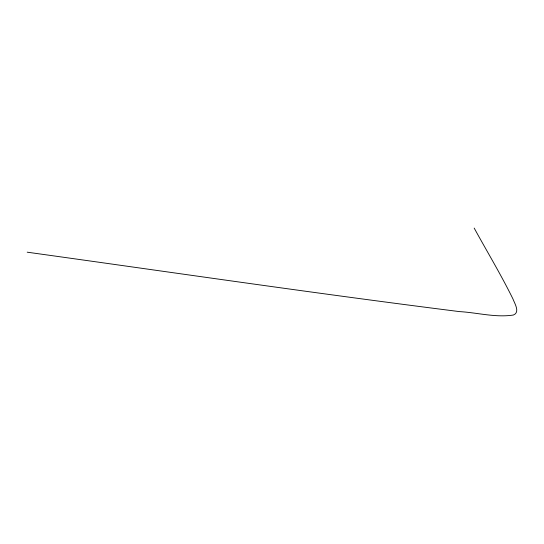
<?xml version="1.0" encoding="UTF-8"?>
<svg xmlns="http://www.w3.org/2000/svg" width="544" height="544" viewBox="0 0 544 544"><rect width="100%" height="100%" fill="white"/><g stroke="black" fill="none" stroke-linecap="round" stroke-linejoin="round"><path stroke-width="0.82" d="M27.2 252.185C171.272 272.224 315.194 293.434 459.524 311.61C477.346 312.623 495.55 317.784 513.373 315.03C520.35 312.324 514.631 303.491 512.965 298.976C501.078 274.795 487.118 251.702 474.178 228.086"/></g></svg>
